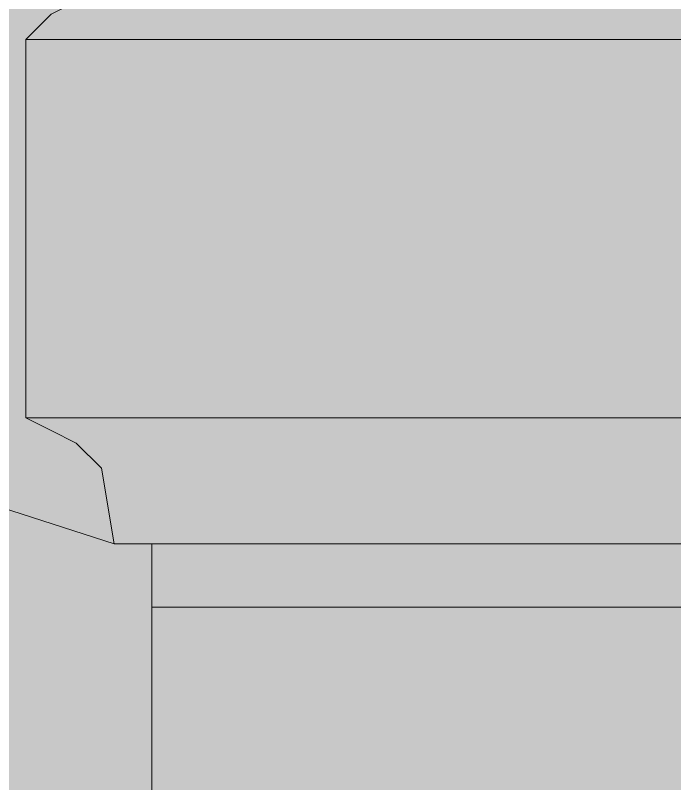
# Model space of a CAD drawing. Header units: millimetres. Extents: x 28 to 201, y 462 to 575.
# Drawn here: x 123.0722 to 123.1182, y 556.6577 to 556.7113 of the extents above; entities that cross this region are included whole.
import ezdxf

# ---------------------------------------------------------------- set-up
doc = ezdxf.new("R2010")
doc.units = ezdxf.units.MM
doc.layers.add('1- 3', color=3, linetype='Continuous')
doc.layers.add('8 hatch 2', color=104, linetype='Continuous')

# ---------------------------------------------------------------- blocks, each defined once
blk = doc.blocks.new('CTOBOM')
at = {"color": 0, "lineweight": 20}
for points in [[(8.728927, -0.363405), (8.733327, -0.361644), (8.735087, -0.359884), (8.735968, -0.359004), (8.737728, -0.356364), (8.737728, -0.48838)], [(8.764131, -0.48838), (8.764131, -0.356364), (8.737728, -0.356364)], [(8.737728, -0.356364), (8.737728, -0.48838), (8.764131, -0.48838)], [(8.764131, -0.48838), (8.764131, -0.356364)], [(8.772932, -0.482219), (8.772932, -0.363405)], [(8.772932, -0.363405), (8.772932, -0.482219)], [(8.772932, -0.479579), (8.772932, -0.365165)], [(8.737728, -0.479579), (8.737728, -0.48838)], [(8.764131, -0.479579), (8.764131, -0.48838)], [(8.975357, -0.479579), (8.772932, -0.479579)], [(8.831019, -0.479579), (8.772932, -0.479579)], [(8.737728, -0.48838), (8.735968, -0.48662), (8.735087, -0.48486), (8.733327, -0.4831), (8.728927, -0.482219)], [(8.737728, -0.48838), (8.735968, -0.48662), (8.735087, -0.48486), (8.733327, -0.4831), (8.728927, -0.482219)], [(8.737728, -0.48838), (8.735968, -0.48662), (8.735087, -0.48486), (8.733327, -0.4831), (8.728927, -0.482219)], [(8.772932, -0.482219), (8.767652, -0.4831), (8.765891, -0.48486), (8.765011, -0.48662), (8.764131, -0.48838), (8.737728, -0.48838)], [(8.772932, -0.482219), (8.767652, -0.4831), (8.765891, -0.48486), (8.765011, -0.48662), (8.764131, -0.48838), (8.737728, -0.48838)], [(8.764131, -0.509503), (8.772932, -0.482219)], [(8.764131, -0.509503), (8.772932, -0.482219)], [(8.764131, -0.48838), (8.765011, -0.48662), (8.765891, -0.48486), (8.767652, -0.4831), (8.772932, -0.482219)], [(8.764131, -0.509503), (8.772932, -0.482219)]]:
    blk.add_lwpolyline(points, dxfattribs=at)
blk.add_open_spline([(8.777333, -0.479579), (8.777333, -0.479579), (8.772932, -0.479579), (8.772932, -0.479579), (8.772932, -0.479579), (8.777333, -0.479579), (8.777333, -0.479579), (8.777333, -0.479579), (8.777333, -0.365165), (8.777333, -0.365165)], degree=3, knots=[0, 0, 0, 0, 1, 1, 1, 2, 2, 2, 3, 3, 3, 3], dxfattribs=at)
blk = doc.blocks.new('zonas hatch')
at = {"layer": '8 hatch 2', "ltscale": 2, "transparency": 33554483}
h = blk.add_hatch(color=6, dxfattribs=at)
h.dxf.hatch_style = 1
h.paths.add_polyline_path([(79.840481, 79.605047), (60.149995, 79.605047), (60.149995, 62.260859), (84.499425, 62.260859)])

msp = doc.modelspace()

# ---------------------------------------------------------------- block references
at = {"color": 1}
msp.add_blockref('zonas hatch', (43.720873, 485.842329), dxfattribs=at)
at = {"layer": '1- 3', "rotation": 270}
msp.add_blockref('CTOBOM', (123.561354, 565.447376), dxfattribs=at)

doc.saveas('drawing.dxf')
